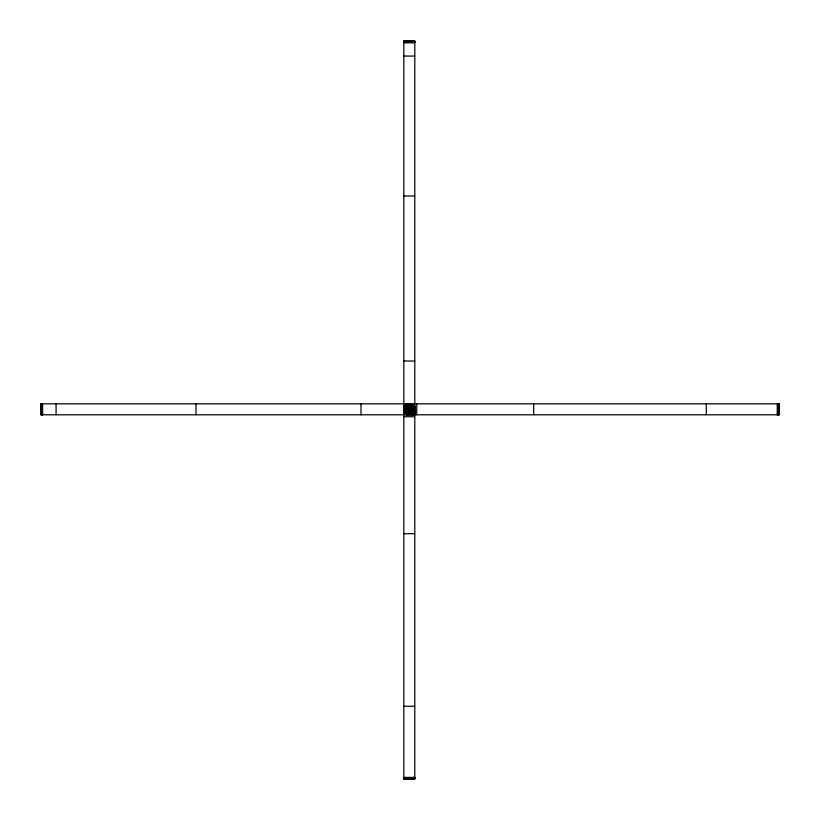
<?xml version="1.0" encoding="UTF-8"?>
<svg xmlns="http://www.w3.org/2000/svg" width="820" height="820" viewBox="0 0 820 820"><rect width="100%" height="100%" fill="white"/><g stroke="black" fill="none" stroke-linecap="round" stroke-linejoin="round"><path stroke-width="1.23" d="M41.02 414.787L778.99 414.787L779 403.829L41.02 403.829M403.829 41.072L414.787 41.123M403.829 41.318L414.787 41.379M403.829 41.451L414.787 41.533M403.829 41.728L414.787 41.615M414.787 41.82L403.829 41.871L414.787 41.963M403.829 42.179L414.787 42.179M403.829 42.394L414.787 42.281M403.829 56.067L414.787 56.067M403.829 195.98L414.787 195.98M403.829 361.026L414.787 361.026M412.357 406.125L414.787 406.125L412.357 406.238M403.829 406.494L407.489 406.494M412.357 406.494L414.787 406.494M403.829 406.761L407.489 406.761M412.357 406.761L414.787 406.761M403.829 407.14L407.489 406.997M411.138 407.14L414.787 406.997M403.829 407.294L408.698 407.294M411.138 407.294L414.787 407.294M403.829 407.448L408.698 407.448M411.138 407.448L414.787 407.448M403.829 407.612L408.698 407.612M411.138 407.612L414.787 407.612M403.829 407.776L414.787 407.776M403.829 407.95L414.787 407.95M403.829 408.134L414.787 408.134M403.829 408.319L414.787 408.319M403.829 408.503L414.787 408.503M403.829 408.657L414.787 408.657M403.829 408.811L414.787 408.811M403.829 409.098L414.787 409.098M403.829 409.805L414.787 409.805M403.829 410.512L414.787 410.512M403.829 411.045L414.787 411.056M403.829 411.107L414.787 411.107M403.829 411.414L414.787 411.261M403.829 411.578L414.787 411.578M403.829 411.763L414.787 411.763M403.829 411.947L414.787 411.947M403.829 412.132L414.787 412.132M403.829 412.306L414.787 412.306M403.829 412.47L408.698 412.47M411.138 412.47L414.787 412.47M403.829 412.778L408.698 412.624M411.138 412.624L414.787 412.778M403.829 412.921L407.489 412.921M412.357 412.921L414.787 412.921M403.829 413.095L407.489 413.095M412.357 413.095L414.787 413.095M403.829 413.362L407.489 413.362M412.357 413.362L414.787 413.362M403.829 413.618L407.489 413.618M412.357 413.618L414.787 413.618M403.829 413.844L407.489 413.864M412.357 413.844L414.787 413.823M403.829 416.744L414.787 416.744M403.829 533.687L414.787 533.687M403.829 706.276L414.787 706.276M403.829 777.411L414.787 777.401M414.787 777.555L403.829 777.668L414.787 777.77M403.829 777.883L414.787 777.985M403.829 778.077L414.787 778.077M403.829 778.344L414.787 778.252M403.829 778.508L414.787 778.426M403.829 778.713L414.787 778.713M414.787 778.887L403.829 778.887L414.787 779L414.787 41.02L403.829 41L403.829 778.99M778.969 403.829L778.969 414.787M778.805 403.829L778.897 414.787M778.764 414.787L778.651 403.829L778.508 414.787M778.293 403.829L778.344 414.787M777.883 403.829L777.77 414.787L777.668 403.829M777.555 403.829L777.401 414.787M777.391 403.829L777.391 414.787M706.276 403.829L706.276 414.787M533.687 403.829L533.687 414.787M416.744 403.829L416.744 414.787M413.844 403.829L413.823 407.489M413.864 412.357L413.844 414.787M413.618 403.829L413.618 407.489M413.618 412.357L413.618 414.787M413.362 403.829L413.362 407.489M413.362 412.357L413.362 414.787M413.095 403.829L413.095 407.489M413.095 412.357L413.095 414.787M412.921 403.829L412.921 407.489M412.921 412.357L412.921 414.787M412.778 403.829L412.778 408.698M412.778 411.138L412.778 414.787M412.624 403.829L412.624 408.698M412.624 411.138L412.624 414.787M412.47 403.829L412.47 408.698M412.47 411.138L412.47 414.787M412.306 403.829L412.306 414.787M412.132 403.829L412.132 414.787M411.947 403.829L411.947 414.787M411.763 403.829L411.763 414.787M411.578 403.829L411.578 414.787M411.414 403.829L411.414 414.787M411.261 403.829L411.261 414.787M411.107 403.829L411.045 414.787M410.512 403.829L410.512 414.787M409.805 403.829L409.805 414.787M409.098 403.829L409.098 414.787M408.811 403.829L408.811 414.787M408.657 403.829L408.657 414.787M408.503 403.829L408.503 414.787M408.319 403.829L408.319 414.787M408.134 403.829L408.134 414.787M407.95 403.829L407.95 414.787M407.776 403.829L407.776 414.787M407.612 403.829L407.612 408.698M407.612 411.138L407.612 414.787M407.448 403.829L407.448 408.698M407.448 411.138L407.448 414.787M407.294 403.829L407.294 408.698M407.294 411.138L407.294 414.787M407.14 403.829L407.14 408.698M407.14 411.138L407.14 414.787M406.997 403.829L406.997 407.489M406.997 412.357L406.997 414.787M406.761 403.829L406.761 407.489M406.761 412.357L406.761 414.787M406.494 403.829L406.494 407.489M406.494 412.357L406.494 414.787M406.238 403.829L406.238 407.489M406.238 412.357L406.238 414.787M406.146 403.829L406.125 407.489M406.146 412.357L406.156 414.787M361.026 403.829L361.026 414.787M195.98 403.829L195.98 414.787M56.067 403.829L56.067 414.787M42.599 403.829L42.589 414.787M42.394 403.829L42.394 414.787M42.179 403.829L42.281 414.787M42.066 403.829L42.066 414.787M41.82 403.829L41.922 414.787M41.687 403.829L41.769 414.787M41.533 403.829L41.615 414.787M41.379 403.829L41.379 414.787M41.225 403.829L41.256 414.787M41.072 403.829L41.072 414.787M414.787 42.589L403.829 42.589L414.787 42.599M407.489 406.125L403.829 406.125L407.489 406.156M778.088 414.787L778.098 403.829L778.077 414.787"/></g></svg>
